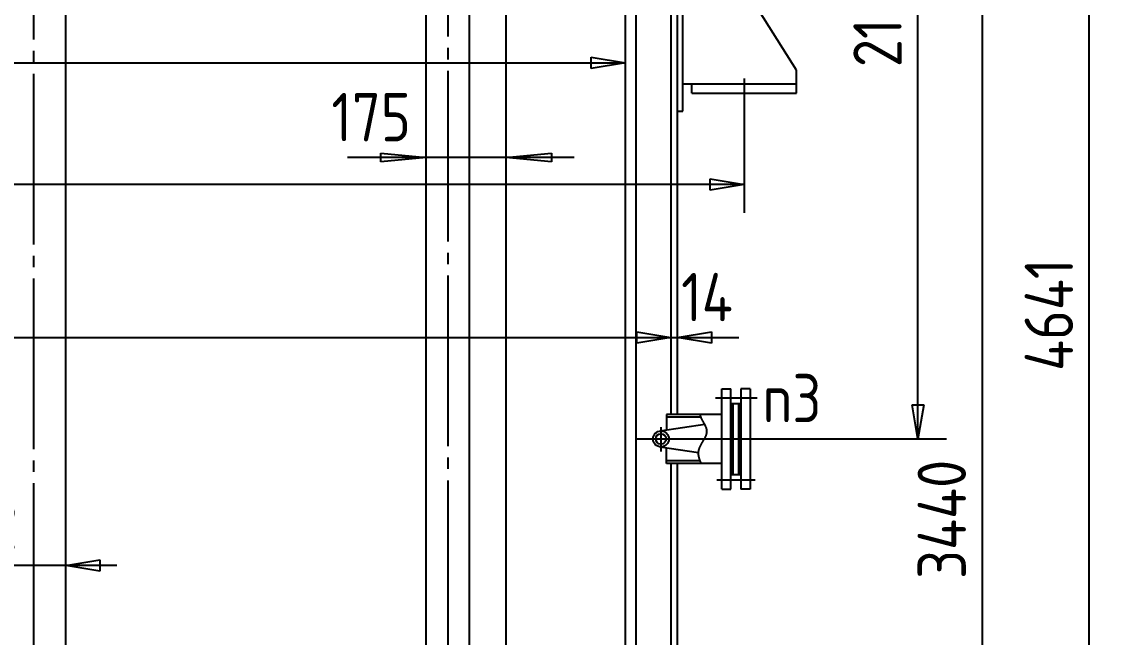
# Model space of a CAD drawing. Extents: x 1561 to 67467, y -57370 to 65913.
# Drawn here: x 1689.8 to 1786.5, y 291.3 to 345.5 of the extents above; entities that cross this region are included whole.
import ezdxf

# ---------------------------------------------------------------- set-up
doc = ezdxf.new("R2010")
doc.units = 0
doc.linetypes.add('DASHDOT', pattern=[18, 15, -1, 1, -1])
doc.layers.get('0').update_dxf_attribs({"linetype": 'DASHDOT'})
doc.layers.add('1', color=7, linetype='CONTINUOUS')
doc.layers.add('2', color=3, linetype='CONTINUOUS')
doc.styles.get("Standard").update_dxf_attribs({"font": 'gbenor.shx', "bigfont": 'gbcbig.shx'})
doc.dimstyles.get("Standard").update_dxf_attribs({"dimtxt": 3.5, "dimasz": 4, "dimexe": 2, "dimexo": 0, "dimgap": 1, "dimtad": 1, "dimtoh": 1, "dimdec": 4, "dimzin": 0, "dimdsep": 46, "dimtxsty": 'Standard', "dimcen": 0, "dimadec": 0, "dimazin": 0, "dimtfac": 1, "dimtdec": 4, "dimtmove": 0, "dimatfit": 0, "dimfxl": 1, "dimtolj": 1, "dimtzin": 0, "dimarcsym": 0})

# ---------------------------------------------------------------- blocks, each defined once
blk = doc.blocks.new('Cadt2')
at = {"layer": '2'}
for p, q in [((1749.429, 310.952), (1749.42, 310.981)), ((1749.441, 310.918), (1749.429, 310.952)), ((1749.453, 310.881), (1749.441, 310.918)), ((1749.467, 310.842), (1749.453, 310.881)), ((1749.481, 310.802), (1749.467, 310.842)), ((1749.494, 310.763), (1749.481, 310.802)), ((1749.508, 310.727), (1749.494, 310.763)), ((1749.52, 310.694), (1749.508, 310.727)), ((1749.531, 310.666), (1749.52, 310.694)), ((1749.54, 310.643), (1749.531, 310.666)), ((1749.549, 310.624), (1749.54, 310.643)), ((1749.557, 310.607), (1749.549, 310.624)), ((1749.565, 310.592), (1749.557, 310.607)), ((1749.572, 310.579), (1749.565, 310.592)), ((1749.58, 310.565), (1749.572, 310.579)), ((1749.588, 310.551), (1749.58, 310.565)), ((1749.597, 310.536), (1749.588, 310.551)), ((1749.606, 310.519), (1749.597, 310.536)), ((1749.616, 310.501), (1749.606, 310.519)), ((1749.626, 310.482), (1749.616, 310.501)), ((1749.637, 310.463), (1749.626, 310.482)), ((1749.648, 310.443), (1749.637, 310.463)), ((1749.659, 310.422), (1749.648, 310.443)), ((1749.67, 310.402), (1749.659, 310.422)), ((1749.682, 310.382), (1749.67, 310.402)), ((1749.693, 310.362), (1749.682, 310.382)), ((1749.705, 310.342), (1749.693, 310.362)), ((1749.716, 310.322), (1749.705, 310.342)), ((1749.728, 310.302), (1749.716, 310.322)), ((1749.739, 310.282), (1749.728, 310.302)), ((1749.751, 310.261), (1749.739, 310.282)), ((1749.763, 310.241), (1749.751, 310.261)), ((1749.774, 310.221), (1749.763, 310.241)), ((1749.786, 310.2), (1749.774, 310.221)), ((1749.798, 310.179), (1749.786, 310.2)), ((1749.809, 310.158), (1749.798, 310.179)), ((1749.821, 310.137), (1749.809, 310.158)), ((1749.832, 310.116), (1749.821, 310.137)), ((1749.844, 310.095), (1749.832, 310.116)), ((1749.855, 310.074), (1749.844, 310.095)), ((1749.866, 310.053), (1749.855, 310.074)), ((1749.877, 310.032), (1749.866, 310.053)), ((1749.888, 310.012), (1749.877, 310.032)), ((1749.898, 309.991), (1749.888, 310.012)), ((1749.908, 309.97), (1749.898, 309.991)), ((1749.918, 309.949), (1749.908, 309.97)), ((1749.928, 309.928), (1749.918, 309.949)), ((1749.937, 309.907), (1749.928, 309.928)), ((1749.946, 309.886), (1749.937, 309.907)), ((1749.955, 309.865), (1749.946, 309.886)), ((1749.964, 309.843), (1749.955, 309.865)), ((1749.972, 309.822), (1749.964, 309.843)), ((1749.979, 309.801), (1749.972, 309.822)), ((1749.986, 309.779), (1749.979, 309.801)), ((1749.993, 309.758), (1749.986, 309.779)), ((1749.999, 309.736), (1749.993, 309.758)), ((1750.005, 309.714), (1749.999, 309.736)), ((1750.01, 309.693), (1750.005, 309.714)), ((1750.015, 309.671), (1750.01, 309.693)), ((1750.019, 309.648), (1750.015, 309.671)), ((1750.023, 309.626), (1750.019, 309.648)), ((1750.026, 309.604), (1750.023, 309.626)), ((1750.029, 309.581), (1750.026, 309.604)), ((1750.027, 309.396), (1750.029, 309.42)), ((1750.031, 309.559), (1750.029, 309.581)), ((1750.029, 309.42), (1750.031, 309.443)), ((1750.032, 309.536), (1750.031, 309.559)), ((1750.031, 309.443), (1750.032, 309.467)), ((1750.033, 309.513), (1750.032, 309.536)), ((1750.032, 309.467), (1750.033, 309.49)), ((1750.033, 309.49), (1750.033, 309.513)), ((1749.574, 308.421), (1749.591, 308.449)), ((1749.591, 308.449), (1749.607, 308.478)), ((1749.607, 308.478), (1749.624, 308.507)), ((1749.624, 308.507), (1749.64, 308.535)), ((1749.64, 308.535), (1749.657, 308.563)), ((1749.657, 308.563), (1749.674, 308.591)), ((1749.674, 308.591), (1749.69, 308.619)), ((1749.69, 308.619), (1749.707, 308.647)), ((1749.707, 308.647), (1749.723, 308.675)), ((1749.723, 308.675), (1749.74, 308.703)), ((1749.74, 308.703), (1749.756, 308.73)), ((1749.756, 308.73), (1749.772, 308.758)), ((1749.772, 308.758), (1749.788, 308.785)), ((1749.788, 308.785), (1749.804, 308.812)), ((1749.804, 308.812), (1749.819, 308.839)), ((1749.819, 308.839), (1749.834, 308.866)), ((1749.834, 308.866), (1749.849, 308.892)), ((1749.849, 308.892), (1749.863, 308.919)), ((1749.863, 308.919), (1749.877, 308.945)), ((1749.877, 308.945), (1749.89, 308.972)), ((1749.89, 308.972), (1749.903, 308.998)), ((1749.903, 308.998), (1749.915, 309.024)), ((1749.915, 309.024), (1749.927, 309.05)), ((1749.927, 309.05), (1749.939, 309.075)), ((1749.939, 309.075), (1749.949, 309.101)), ((1749.949, 309.101), (1749.959, 309.126)), ((1749.959, 309.126), (1749.969, 309.152)), ((1749.969, 309.152), (1749.977, 309.177)), ((1749.977, 309.177), (1749.986, 309.202)), ((1749.986, 309.202), (1749.993, 309.226)), ((1749.993, 309.226), (1750, 309.251)), ((1750, 309.251), (1750.006, 309.276)), ((1750.006, 309.276), (1750.011, 309.3)), ((1750.011, 309.3), (1750.016, 309.324)), ((1750.016, 309.324), (1750.02, 309.348)), ((1750.02, 309.348), (1750.024, 309.372)), ((1750.024, 309.372), (1750.027, 309.396)), ((1749.291, 307.557), (1749.292, 307.588)), ((1749.291, 307.527), (1749.291, 307.557)), ((1749.292, 307.496), (1749.291, 307.527)), ((1749.292, 307.588), (1749.294, 307.618)), ((1749.294, 307.465), (1749.292, 307.496)), ((1749.294, 307.618), (1749.296, 307.649)), ((1749.296, 307.649), (1749.299, 307.679)), ((1749.299, 307.679), (1749.302, 307.709)), ((1749.302, 307.709), (1749.307, 307.74)), ((1749.307, 307.74), (1749.312, 307.77)), ((1749.312, 307.77), (1749.318, 307.8)), ((1749.318, 307.8), (1749.324, 307.83)), ((1749.324, 307.83), (1749.332, 307.86)), ((1749.332, 307.86), (1749.34, 307.89)), ((1749.34, 307.89), (1749.348, 307.92)), ((1749.348, 307.92), (1749.358, 307.95)), ((1749.358, 307.95), (1749.367, 307.979)), ((1749.367, 307.979), (1749.378, 308.009)), ((1749.378, 308.009), (1749.389, 308.039)), ((1749.389, 308.039), (1749.401, 308.069)), ((1749.401, 308.069), (1749.413, 308.098)), ((1749.413, 308.098), (1749.426, 308.128)), ((1749.426, 308.128), (1749.439, 308.158)), ((1749.439, 308.158), (1749.453, 308.187)), ((1749.453, 308.187), (1749.467, 308.217)), ((1749.467, 308.217), (1749.481, 308.246)), ((1749.481, 308.246), (1749.496, 308.275)), ((1749.496, 308.275), (1749.511, 308.305)), ((1749.511, 308.305), (1749.527, 308.334)), ((1749.527, 308.334), (1749.542, 308.363)), ((1749.542, 308.363), (1749.558, 308.392)), ((1749.558, 308.392), (1749.574, 308.421)), ((1749.296, 307.434), (1749.294, 307.465)), ((1749.299, 307.403), (1749.296, 307.434)), ((1749.303, 307.371), (1749.299, 307.403)), ((1749.308, 307.339), (1749.303, 307.371)), ((1749.313, 307.307), (1749.308, 307.339)), ((1749.32, 307.275), (1749.313, 307.307)), ((1749.327, 307.243), (1749.32, 307.275)), ((1749.335, 307.21), (1749.327, 307.243)), ((1749.343, 307.178), (1749.335, 307.21)), ((1749.353, 307.146), (1749.343, 307.178)), ((1749.362, 307.114), (1749.353, 307.146)), ((1749.372, 307.082), (1749.362, 307.114)), ((1749.383, 307.051), (1749.372, 307.082)), ((1749.393, 307.02), (1749.383, 307.051)), ((1749.405, 306.989), (1749.393, 307.02)), ((1749.416, 306.959), (1749.405, 306.989)), ((1749.427, 306.929), (1749.416, 306.959)), ((1749.439, 306.899), (1749.427, 306.929)), ((1749.451, 306.87), (1749.439, 306.899)), ((1749.463, 306.842), (1749.451, 306.87)), ((1749.475, 306.814), (1749.463, 306.842)), ((1749.487, 306.787), (1749.475, 306.814)), ((1749.498, 306.761), (1749.487, 306.787)), ((1749.509, 306.736), (1749.498, 306.761)), ((1749.52, 306.714), (1749.509, 306.736)), ((1749.529, 306.694), (1749.52, 306.714)), ((1749.537, 306.676), (1749.529, 306.694)), ((1749.544, 306.661), (1749.537, 306.676, 1))]:
    blk.add_line(p, q, dxfattribs=at)
blk = doc.blocks.new('*D9')
at = {"layer": '2'}
for p, q in [((1746.861, 334.966), (1746.861, 315.232)), ((1747.421, 332.228), (1747.421, 315.232)), ((1743.861, 317.232), (1743.861, 318.232)), ((1743.861, 318.232), (1746.861, 317.732)), ((1747.421, 317.732), (1750.421, 318.232)), ((1750.421, 318.232), (1750.421, 317.232)), ((1634.861, 317.732), (1752.821, 317.732)), ((1746.861, 317.732), (1743.861, 317.232)), ((1750.421, 317.232), (1747.421, 317.732))]:
    blk.add_line(p, q, dxfattribs=at)
at = {"layer": '2', "insert": (1747.765, 319.161), "char_height": 4.25, "width": 65536, "attachment_point": 7}
blk.add_mtext('14', dxfattribs=at)
blk = doc.blocks.new('*D10')
at = {"layer": '2'}
for p, q in [((1742.861, 327.886), (1742.861, 344.391)), ((1739.861, 341.391), (1739.861, 342.391)), ((1739.861, 342.391), (1742.861, 341.891)), ((1632.501, 341.891), (1742.861, 341.891)), ((1742.861, 341.891), (1739.861, 341.391))]:
    blk.add_line(p, q, dxfattribs=at)
blk = doc.blocks.new('*D11')
at = {"layer": '2'}
for p, q in [((1753.301, 338.008), (1753.301, 328.685)), ((1750.301, 330.685), (1750.301, 331.685)), ((1750.301, 331.685), (1753.301, 331.185)), ((1753.301, 331.185), (1628.421, 331.185)), ((1753.301, 331.185), (1750.301, 330.685, 1))]:
    blk.add_line(p, q, dxfattribs=at)
blk = doc.blocks.new('*D14')
at = {"layer": '2'}
for p, q in [((1685.061, 297.193), (1685.061, 298.193)), ((1685.061, 298.193), (1688.061, 297.693)), ((1693.661, 297.693), (1696.661, 298.193)), ((1696.661, 298.193), (1696.661, 297.193)), ((1698.161, 297.693), (1673.159, 297.693)), ((1688.061, 297.693), (1685.061, 297.193, 1)), ((1696.661, 297.193), (1693.661, 297.693))]:
    blk.add_line(p, q, dxfattribs=at)
at = {"layer": '2', "insert": (1671.73, 299.121), "char_height": 4.25, "width": 65536, "attachment_point": 7}
blk.add_mtext('%%c140X12', dxfattribs=at)
blk = doc.blocks.new('*D24')
at = {"layer": '2'}
for p, q in [((1757.361, 395.221), (1710.861, 395.221)), ((1767.152, 395.221), (1763.736, 395.221)), ((1768.081, 392.221), (1768.581, 395.221)), ((1769.081, 392.221), (1768.581, 395.221)), ((1768.581, 308.821), (1768.581, 395.221)), ((1769.081, 392.221), (1768.081, 392.221, 1)), ((1768.581, 308.821), (1768.081, 311.821)), ((1768.081, 311.821), (1769.081, 311.821)), ((1769.081, 311.821), (1768.581, 308.821)), ((1754.275, 308.821), (1771.081, 308.821))]:
    blk.add_line(p, q, dxfattribs=at)
at = {"layer": '2', "insert": (1767.152, 341.497), "char_height": 4.25, "width": 65536, "attachment_point": 7, "rotation": 90}
blk.add_mtext('2160', dxfattribs=at)
blk = doc.blocks.new('*D25')
at = {"layer": '2'}
blk.add_line((1774.231, 395.221), (1774.231, 257.621), dxfattribs=at)
at = {"layer": '2', "insert": (1772.802, 296.519), "char_height": 4.25, "width": 65536, "attachment_point": 7, "rotation": 90}
blk.add_mtext('3440', dxfattribs=at)
blk = doc.blocks.new('*D26')
at = {"layer": '2'}
for p, q in [((1672.061, 395.221), (1757.361, 395.221)), ((1763.736, 395.221), (1767.152, 395.221)), ((1773.527, 395.221), (1786.141, 395.221)), ((1783.141, 392.221), (1783.641, 395.221)), ((1783.641, 395.221), (1784.141, 392.221)), ((1783.641, 209.581), (1783.641, 395.221)), ((1784.141, 392.221), (1783.141, 392.221)), ((1783.641, 209.581), (1783.141, 212.581)), ((1783.141, 212.581), (1784.141, 212.581)), ((1784.141, 212.581), (1783.641, 209.581)), ((1690.861, 209.581), (1786.141, 209.581))]:
    blk.add_line(p, q, dxfattribs=at)
at = {"layer": '2', "insert": (1782.212, 314.797), "char_height": 4.25, "width": 65536, "attachment_point": 7, "rotation": 90}
blk.add_mtext('4641', dxfattribs=at)
blk = doc.blocks.new('*D27')
at = {"layer": '2'}
for p, q in [((1743.821, 237.197), (1759.101, 237.197)), ((1756.101, 234.197), (1756.601, 237.197)), ((1756.601, 237.197), (1757.101, 234.197)), ((1756.601, 209.581), (1756.601, 237.197)), ((1757.101, 234.197), (1756.101, 234.197)), ((1756.601, 209.581), (1756.101, 212.581)), ((1756.101, 212.581), (1757.101, 212.581)), ((1757.101, 212.581), (1756.601, 209.581)), ((1690.861, 209.581), (1759.101, 209.581))]:
    blk.add_line(p, q, dxfattribs=at)
at = {"layer": '2', "insert": (1755.172, 218.583), "char_height": 4.25, "width": 65536, "attachment_point": 7, "rotation": 90}
blk.add_mtext('690', dxfattribs=at)
blk = doc.blocks.new('*D39')
at = {"layer": '2'}
for p, q in [((1680.246, 109.416), (1708.101, 129.109)), ((1708.101, 129.109), (1719.708, 129.109)), ((1698.738, 123.102), (1701.476, 124.425)), ((1701.476, 124.425), (1699.315, 122.285)), ((1699.315, 122.285), (1698.738, 123.102)), ((1680.246, 109.416), (1682.407, 111.556)), ((1682.407, 111.556), (1682.984, 110.74)), ((1682.984, 110.74), (1680.246, 109.416))]:
    blk.add_line(p, q, dxfattribs=at)
at = {"layer": '2', "insert": (1709.529, 130.537), "char_height": 4.25, "width": 65536, "attachment_point": 7}
blk.add_mtext('%%c650', dxfattribs=at)
blk = doc.blocks.new('*D40')
at = {"layer": '2'}
for p, q in [((1665.971, 145.599), (1652.791, 145.599)), ((1714.72, 89.431), (1665.971, 145.599)), ((1667.002, 144.411), (1669.346, 142.473)), ((1668.591, 141.817), (1667.002, 144.411)), ((1669.346, 142.473), (1668.591, 141.817)), ((1712.376, 91.369), (1713.131, 92.024)), ((1713.131, 92.024), (1714.72, 89.431)), ((1714.72, 89.431), (1712.376, 91.369))]:
    blk.add_line(p, q, dxfattribs=at)
at = {"layer": '2', "insert": (1654.22, 147.027), "char_height": 4.25, "width": 65536, "attachment_point": 7}
blk.add_mtext('%%c1820', dxfattribs=at)
blk = doc.blocks.new('*D41')
at = {"layer": '2'}
for p, q in [((1686.604, 110.112), (1675.74, 95.458)), ((1683.924, 106.497), (1685.309, 109.205)), ((1686.113, 108.609), (1683.924, 106.497)), ((1685.309, 109.205), (1686.113, 108.609)), ((1681.164, 103.614), (1683.353, 105.726)), ((1683.353, 105.726), (1681.967, 103.018)), ((1681.967, 103.018), (1681.164, 103.614)), ((1675.74, 95.458), (1660.168, 95.458))]:
    blk.add_line(p, q, dxfattribs=at)
at = {"layer": '2', "insert": (1661.596, 96.886), "char_height": 4.25, "width": 65536, "attachment_point": 7}
blk.add_mtext('16XM24', dxfattribs=at)
blk = doc.blocks.new('*D44')
at = {"layer": '2'}
for p, q in [((1690.861, 525.907), (1795.832, 525.907)), ((1792.957, 521.907), (1793.332, 525.907)), ((1793.332, 525.907), (1793.707, 521.907)), ((1793.332, 205.51), (1793.332, 525.907)), ((1793.707, 521.907), (1792.957, 521.907)), ((1793.332, 205.51), (1792.957, 209.51)), ((1792.957, 209.51), (1793.707, 209.51)), ((1793.707, 209.51), (1793.332, 205.51)), ((1690.861, 205.51), (1795.832, 205.51))]:
    blk.add_line(p, q, dxfattribs=at)
at = {"layer": '2', "insert": (1791.903, 313.409), "char_height": 4.25, "width": 65536, "attachment_point": 7, "rotation": 90}
blk.add_mtext('7780', dxfattribs=at)
blk = doc.blocks.new('*D83')
at = {"layer": '2'}
for p, q in [((1721.361, 333.175), (1721.361, 333.925)), ((1721.361, 333.925), (1725.361, 333.55)), ((1732.361, 333.55), (1736.361, 333.925)), ((1736.361, 333.925), (1736.361, 333.175)), ((1738.361, 333.55), (1718.446, 333.55)), ((1725.361, 333.55), (1721.361, 333.175, 1)), ((1736.361, 333.175), (1732.361, 333.55))]:
    blk.add_line(p, q, dxfattribs=at)
at = {"layer": '2', "insert": (1717.018, 334.978), "char_height": 4.25, "width": 65536, "attachment_point": 7}
blk.add_mtext('175', dxfattribs=at)
blk = doc.blocks.new('*D87')
at = {"layer": '2'}
for p, q in [((1760.92, 85.85), (1760.92, 72.35)), ((1760.92, 79.85), (1760.545, 83.85)), ((1760.545, 83.85), (1761.295, 83.85)), ((1761.295, 83.85), (1760.92, 79.85)), ((1769.846, 79.85), (1758.42, 79.85)), ((1769.846, 78.35), (1758.42, 78.35)), ((1760.545, 74.35), (1760.92, 78.35)), ((1760.92, 78.35), (1761.295, 74.35)), ((1761.295, 74.35), (1760.545, 74.35))]:
    blk.add_line(p, q, dxfattribs=at)
at = {"layer": '2', "insert": (1759.491, 70.921), "char_height": 4.25, "width": 65536, "attachment_point": 7, "rotation": 90}
blk.add_mtext('3', dxfattribs=at)

msp = doc.modelspace()

# ---------------------------------------------------------------- linework, layer by layer
for p, q in [((1690.86081, 181.92363), (1690.86081, 527.37297)), ((1727.26081, 395.18236), (1727.26081, 239.93895)), ((1753.30081, 340.51365), (1753.30081, 338.00817, 6.28319)), ((1750.78568, 312.42106), (1754.43527, 312.42106)), ((1745.98832, 309.84408), (1745.98832, 307.71687)), ((1743.82081, 308.82106), (1754.27541, 308.82106)), ((1750.90699, 305.22106), (1754.27476, 305.22106))]:
    msp.add_line(p, q)
at = {"layer": '1'}
for p, q in [((1693.66081, 280.28106), (1693.66081, 413.34652)), ((1725.36081, 245.48864), (1725.36081, 391.41561)), ((1725.36081, 245.48864), (1725.36081, 391.41561)), ((1725.36081, 245.48864), (1725.36081, 391.41561)), ((1725.36081, 245.48864), (1725.36081, 391.41561)), ((1729.16081, 245.48864), (1729.16081, 391.41561)), ((1729.16081, 245.48864), (1729.16081, 391.41561)), ((1729.16081, 245.48864), (1729.16081, 391.41561)), ((1732.36081, 364.37045), (1732.36081, 249.74077, 6.28319)), ((1732.36081, 364.37045), (1732.36081, 249.74077)), ((1742.86081, 237.19682), (1742.86081, 364.36025, 6.28319)), ((1743.82081, 237.19682), (1743.82081, 364.36025)), ((1746.86081, 353.06106), (1746.86081, 310.98106)), ((1747.42081, 353.06106), (1747.42081, 324.85086)), ((1747.90081, 337.62106), (1747.90081, 353.06106)), ((1757.90081, 341.22106), (1751.86653, 350.82106)), ((1757.90081, 339.22106), (1757.90081, 341.22106)), ((1747.90081, 340.02106), (1757.90081, 340.02106)), ((1748.70081, 339.22106), (1748.70081, 340.02106)), ((1748.70081, 339.22106), (1757.90081, 339.22106)), ((1747.42081, 337.62106), (1747.90081, 337.62106)), ((1747.42081, 318.47586), (1747.42081, 310.98106)), ((1751.34081, 304.42106), (1751.34081, 313.22106)), ((1751.34081, 313.22106), (1752.14081, 313.22106)), ((1752.14081, 304.42106), (1752.14081, 313.22106)), ((1753.82081, 313.22106), (1753.02081, 313.22106)), ((1753.02081, 313.22106), (1753.02081, 304.42106)), ((1753.82081, 313.22106), (1753.82081, 304.42106)), ((1752.14081, 311.94106), (1753.02081, 311.94106)), ((1752.22081, 311.94106), (1752.22081, 305.70106)), ((1752.22081, 305.70106), (1752.22081, 311.94106)), ((1752.34081, 305.70106), (1752.34081, 311.94106)), ((1752.82081, 305.70106), (1752.82081, 311.94106)), ((1752.94081, 311.94106), (1752.94081, 305.70106)), ((1746.46081, 310.98106), (1746.46081, 309.59781)), ((1751.34081, 310.98106), (1746.46081, 310.98106)), ((1749.50036, 310.74106), (1746.46081, 310.74106)), ((1749.84368, 310.09575), (1745.90786, 309.51642)), ((1745.90786, 308.1257), (1749.29426, 307.62725)), ((1746.46081, 306.66106), (1746.46081, 308.04431)), ((1749.43595, 306.90106), (1746.46081, 306.90106)), ((1751.34081, 306.66106), (1746.46081, 306.66106)), ((1746.86081, 306.66106), (1746.86081, 259.78106)), ((1747.42081, 306.66106), (1747.42081, 259.78106)), ((1752.14081, 305.70106), (1753.02081, 305.70106)), ((1751.34081, 304.42106), (1752.14081, 304.42106)), ((1753.82081, 304.42106), (1753.02081, 304.42106))]:
    msp.add_line(p, q, dxfattribs=at)
for radius in [0.7, 0.46]:
    msp.add_circle((1745.98832, 308.82106), radius, dxfattribs=at)

# ---------------------------------------------------------------- block references
for name in ['*D24', '*D25', '*D10', '*D83', '*D11', '*D9', 'Cadt2', '*D14']:
    msp.add_blockref(name, (0, 0))

# ---------------------------------------------------------------- texts
at = {"layer": '2', "insert": (1754.92517, 310.28213), "char_height": 4.25, "width": 65536, "attachment_point": 7}
msp.add_mtext('n3', dxfattribs=at)

# ---------------------------------------------------------------- dimensions: what is measured, and where the dimension line sits
at = {"layer": '2'}
for base, p1, p2, text, picture, middle in [((1783.64081, 395.22106), (1690.86081, 209.58106), (1672.06081, 395.22106), '4641', '*D26', (1783.64081, 318.59106)), ((1793.3316, 525.90652), (1690.86081, 205.51034), (1690.86081, 525.90652), '7780', '*D44', (44833.29, 7839.32092)), ((1756.60081, 237.19682), (1690.86081, 209.58106), (1743.82081, 237.19682), '690', '*D27', (1756.60081, 221.59106)), ((1760.91981, 78.34993), (1769.84645, 79.84993), (1769.84645, 78.34993), '3', '*D87', (1760.91981, 71.74167))]:
    dim = msp.add_linear_dim(base=base, p1=p1, p2=p2, angle=90, text=text, dimstyle='Standard', dxfattribs=at)
    dim.commit()
    dim.dimension.update_dxf_attribs({"geometry": picture, "text_midpoint": middle})
for p1, p2, text, picture, middle in [((1667.00173, 144.41073), (1714.71989, 89.43059), '%%c1820', '*D40', (41360.66049, 3639.96353)), ((1701.47603, 124.42513), (1680.24559, 109.41619), '%%c650', '*D39', (42742.60957, 3227.71353)), ((1683.35252, 105.72597), (1683.92427, 106.49714), '16XM24', '*D41', (41546.26233, 2386.44652))]:
    dim = msp.add_diameter_dim_2p(p1=p1, p2=p2, text=text, dimstyle='Standard', dxfattribs=at)
    dim.commit()
    dim.dimension.update_dxf_attribs({"geometry": picture, "text_midpoint": middle})

doc.saveas('drawing.dxf')
